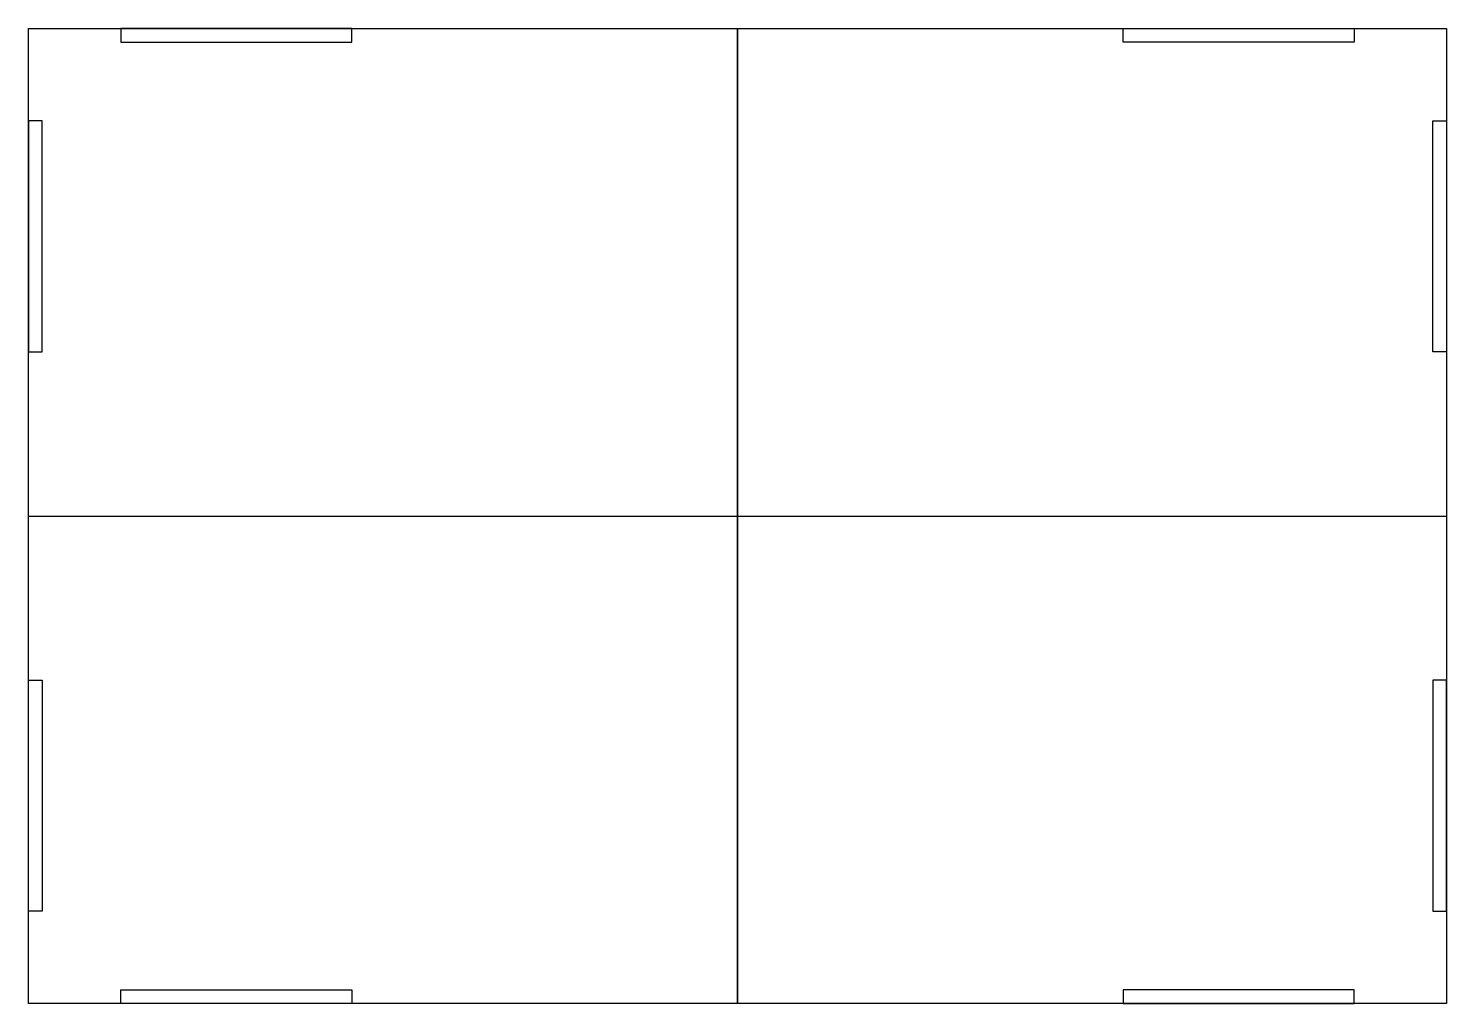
# Model space of a CAD drawing. Header units: millimetres. Extents: x 0 to 307, y 0 to 211.
import ezdxf

# ---------------------------------------------------------------- set-up
doc = ezdxf.new("R2010")
doc.units = ezdxf.units.MM
doc.layers.get('0').update_dxf_attribs({"linetype": 'CONTINUOUS'})

msp = doc.modelspace()

# ---------------------------------------------------------------- linework, layer by layer
for p, q in [((0, 211), (307, 211)), ((153.5, 211), (153.5, 0)), ((153.5, 0), (153.5, 211)), ((0, 105.5), (307, 105.5))]:
    msp.add_line(p, q)
for points in [[(307, 0), (0, 0), (0, 211), (307, 211)], [(70, 211), (20, 211), (20, 208), (70, 208)], [(287, 211), (287, 208), (237, 208), (237, 211)], [(0, 141), (3, 141), (3, 191), (0, 191)], [(304, 141), (304, 191), (307, 191), (307, 141)], [(3, 20), (0, 20), (0, 70), (3, 70)], [(307, 20), (307, 70), (304, 70), (304, 20)], [(70, 0), (20, 0), (20, 3), (70, 3)], [(287, 3), (237, 3), (237, 0), (287, 0)]]:
    msp.add_lwpolyline(points, close=True)

doc.saveas('drawing.dxf')
